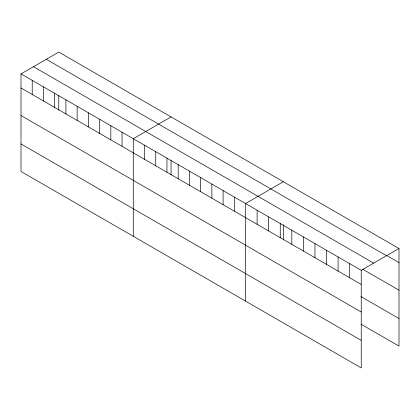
<?xml version="1.0" encoding="UTF-8"?>
<svg xmlns="http://www.w3.org/2000/svg" width="420" height="420" viewBox="0 0 420 420"><rect width="100%" height="100%" fill="white"/><g stroke="black" fill="none" stroke-linecap="round" stroke-linejoin="round"><path stroke-width="0.63" d="M21 73.894L361.231 270.322L361.231 367.909L21 171.481L21 73.894L58.769 52.09L399 248.519L399 346.106L360.99 324.161M171.045 116.912L133.276 138.716L133.276 236.303M283.322 181.734L245.553 203.537L245.553 301.124M361.231 270.322L399 248.519M387.434 255.943L399 262.621M46.305 59.283L386.536 255.717M33.464 66.696L373.695 263.13M362.644 269.183L399 290.173M21 87.995L361.231 284.424M360.99 296.615L399 318.554M21 115.542L361.231 311.976M21 143.929L361.231 340.363M349.666 263.644L349.666 277.746M338.095 256.966L338.095 271.068M326.529 250.289L326.529 264.39M314.963 243.611L314.963 257.712M303.392 236.933L303.392 251.034M291.827 230.255L291.827 244.351M283.322 224.648L283.322 239.783M280.256 223.571L280.256 237.673M268.69 216.893L268.69 230.995M257.124 210.215L257.124 224.317M234.328 197.053L234.328 211.155M223.099 190.575L223.099 204.677M211.869 184.091L211.869 198.193M200.645 177.608L200.645 191.709M189.415 171.129L189.415 185.225M178.185 164.645L178.185 178.747M171.045 160.456L171.045 174.962M166.96 158.161L166.96 172.263M155.731 151.678L155.731 165.779M144.506 145.199L144.506 159.301M122.047 132.232L122.047 146.333M110.822 125.753L110.822 139.85M99.593 119.27L99.593 133.371M88.368 112.786L88.368 126.887M77.138 106.302L77.138 120.404M65.909 99.823L65.909 113.925M58.769 95.634L58.769 110.14M54.684 93.34L54.684 107.441M43.454 86.856L43.454 100.958M32.23 80.377L32.23 94.474"/></g></svg>
